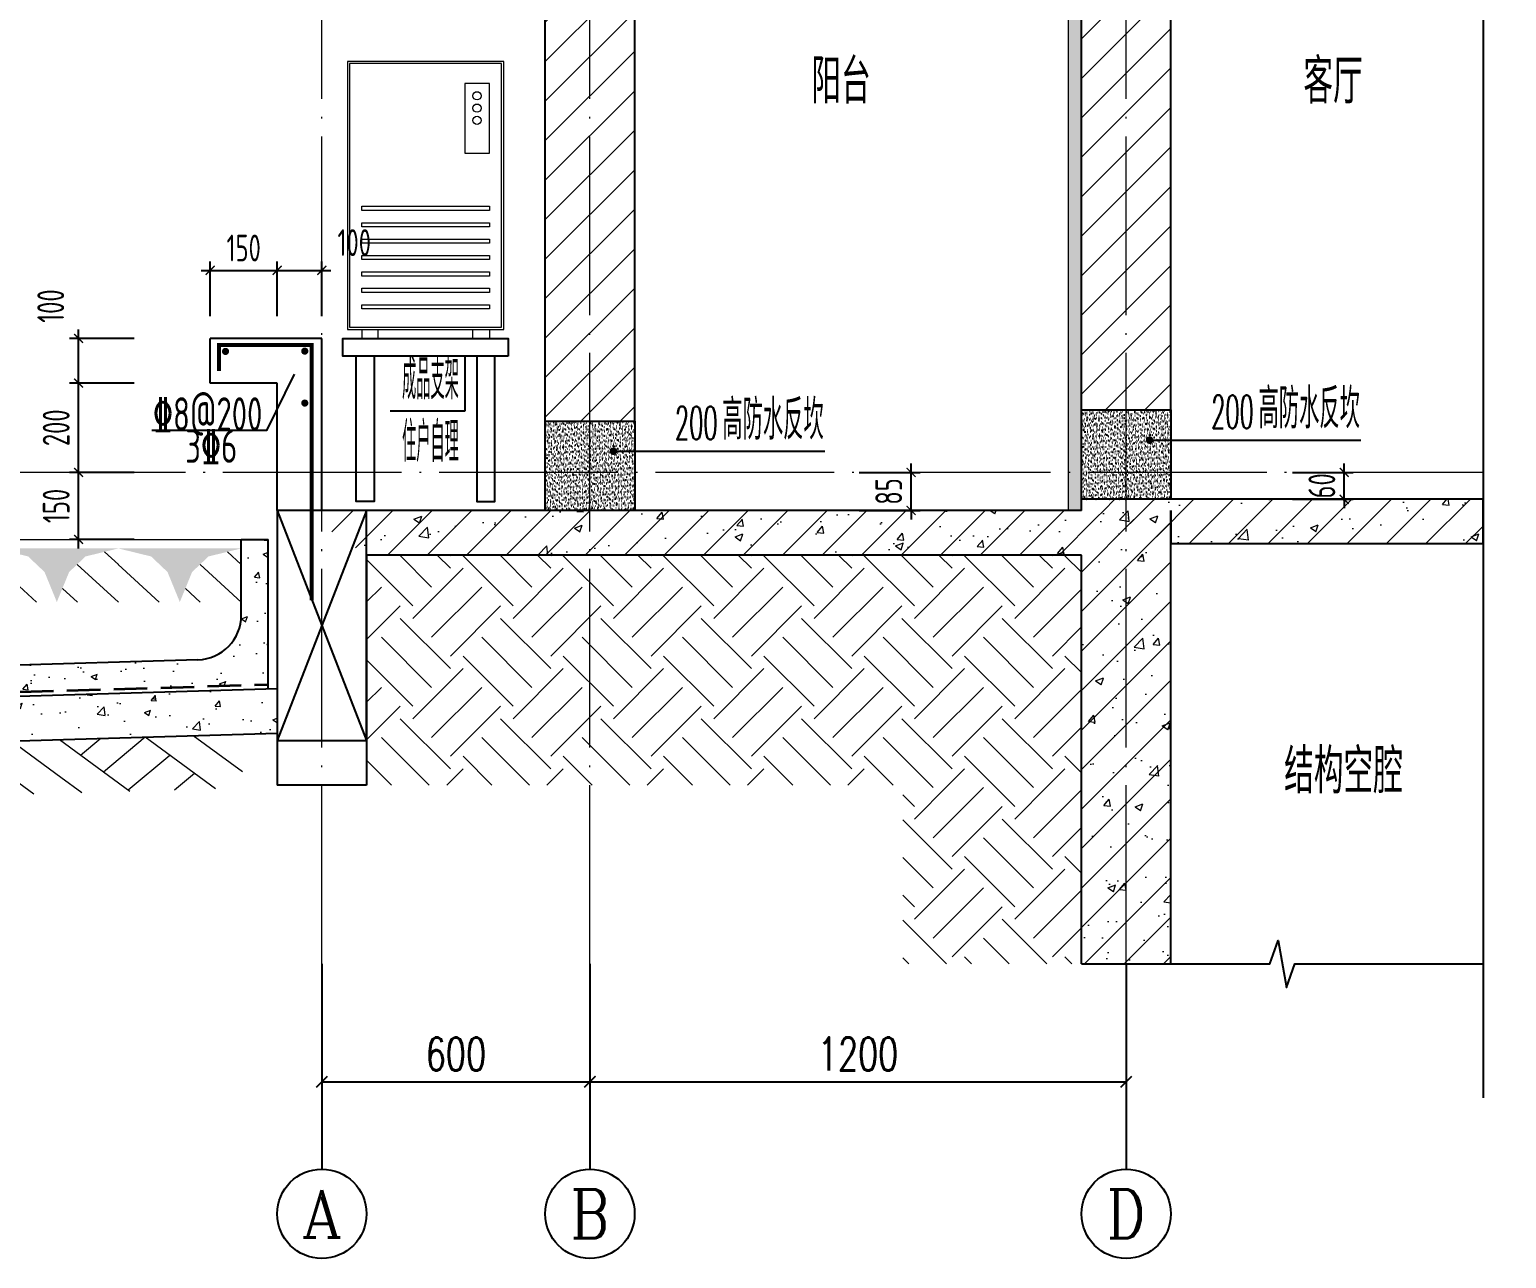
# Model space of a CAD drawing. Extents: x -812054 to 22247, y -644080 to 1003627.
# Drawn here: x -111456 to -108151, y -231427 to -228676 of the extents above; entities that cross this region are included whole.
import ezdxf
from ezdxf.enums import TextEntityAlignment as Align

# ---------------------------------------------------------------- set-up
doc = ezdxf.new("R2010")
doc.units = 0
doc.header["$LTSCALE"] = 1000
doc.linetypes.add('DASH', pattern=[0.35, 0.25, -0.1])
doc.linetypes.add('DOTE', pattern=[2.42, 2, -0.2, 0.02, -0.2])
doc.layers.get('0').update_dxf_attribs({"linetype": 'CONTINUOUS'})
doc.layers.get('DEFPOINTS').update_dxf_attribs({"linetype": 'CONTINUOUS'})
for name, color, linetype in [('A-AXIS_TEXT', 7, 'CONTINUOUS'), ('AXIS', 3, 'CONTINUOUS'), ('COLUMN', 4, 'CONTINUOUS'), ('DIM', 2, 'CONTINUOUS'), ('DIM_IDEN', 67, 'CONTINUOUS'), ('DIM_SYMB', 3, 'CONTINUOUS'), ('PUB_TEXT', 2, 'CONTINUOUS'), ('REIN', 6, 'CONTINUOUS'), ('S-大样-砼线', 7, 'CONTINUOUS'), ('S-引出线', 40, 'CONTINUOUS'), ('TEXT', 2, 'CONTINUOUS'), ('WALL', 5, 'CONTINUOUS'), ('空调外机', 8, 'CONTINUOUS'), ('立面-看线', 251, 'CONTINUOUS')]:
    doc.layers.add(name, color=color, linetype=linetype)
for name, color, linetype, lineweight in [('AXIS_TEXT', 7, 'CONTINUOUS', 20), ('DOTE', 19, 'DOTE', 9), ('PUB_HATCH', 8, 'CONTINUOUS', 9), ('填充', 251, 'CONTINUOUS', 5), ('平面-空调室外机', 143, 'CONTINUOUS', 9), ('立面-中轮廓线', 30, 'CONTINUOUS', 35), ('粉刷', 251, 'CONTINUOUS', 9)]:
    doc.layers.add(name, color=color, linetype=linetype, lineweight=lineweight)
doc.styles.add('_TCH_AXIS', font='COMPLEX', dxfattribs={"bigfont": 'GBCBIG'})
doc.styles.add('_TCH_DIM_T3', font='SIMPLEX', dxfattribs={"width": 0.705882, "bigfont": 'GBCBIG'})
doc.styles.add('COMPLEX', font='COMPLEX')
doc.styles.add('DIM_FONT_T3', font='SIMPLEX', dxfattribs={"width": 0.705882, "bigfont": 'GBCBIG'})
doc.styles.add('TSSD_DIMENSION', font='Tssdeng.shx', dxfattribs={"width": 0.7, "bigfont": 'tssdchn.shx'})
doc.styles.add('TSSD_REIN', font='tssdeng.shx', dxfattribs={"width": 0.7, "height": 300, "bigfont": 'tssdchn.shx'})
doc.dimstyles.new('_TCH_ARCH&&25', dxfattribs={"dimtxt": 74.375, "dimasz": 25, "dimexe": 62.5, "dimexo": 75, "dimgap": 25, "dimtad": 1, "dimdec": 0, "dimzin": 0, "dimdsep": 46, "dimtxsty": '_TCH_DIM_T3', "dimblk": 'ARCHTICK', "dimcen": 0.09, "dimclrt": 7, "dimazin": 0, "dimtfac": 1, "dimtdec": 0, "dimtix": 1, "dimtmove": 2, "dimatfit": 3, "dimldrblk": 'ARCHTICK', "dimfxl": 1, "dimtolj": 1, "dimtzin": 0, "dimarcsym": 0})
doc.dimstyles.new('TSSD_20_20', dxfattribs={"dimtxt": 60, "dimasz": 20, "dimexe": 20, "dimexo": 50, "dimgap": 20, "dimtad": 1, "dimdec": 0, "dimzin": 0, "dimdsep": 46, "dimtxsty": 'TSSD_DIMENSION', "dimblk": 'ARCHTICK', "dimblk1": 'ARCHTICK', "dimblk2": 'ARCHTICK', "dimcen": 0, "dimdle": 20, "dimclrt": 7, "dimadec": 0, "dimazin": 0, "dimtfac": 1, "dimtdec": 0, "dimtix": 1, "dimtmove": 2, "dimatfit": 3, "dimfxl": 1, "dimtolj": 1, "dimtzin": 0, "dimarcsym": 0})
pattern_1 = [(45, (-976211.08, -103681.82), (0, 224.506403), [158.75, -158.75]), (45, (-976253.17, -103639.72), (0, 224.506403), [158.75, -158.75]), (45, (-976295.27, -103597.63), (0, 224.506403), [158.75, -158.75]), (135, (-976295.27, -103569.57), (-224.506403, 0), [158.75, -158.75]), (135, (-976253.17, -103527.47), (-224.506403, 0), [158.75, -158.75]), (135, (-976211.08, -103485.38), (-224.506403, 0), [158.75, -158.75])]
pattern_2 = [(50, (28072.99, 249033.25), (143.452037, -12.550427), [15, -165]), (355, (28072.99, 249033.25), (-27.750267, 150.438427), [12, -132]), (100.4514, (28084.94, 249032.2), (115.701876, 137.88791), [12.74804, -140.22842]), (46.1842, (28072.99, 249073.25), (213.44821, -33.1038), [22.5, -247.5]), (96.6356, (28090.77, 249070.5), (186.93254, 194.82357), [19.12206, -210.3426]), (351.1842, (28072.99, 249073.25), (186.93239, 194.82372), [18, -198]), (21, (28092.99, 249063.25), (119.38141, -80.52378), [15, -165]), (326, (28092.99, 249063.25), (48.663066, 145.03001), [12, -132]), (71.4514, (28102.93, 249056.54), (168.044526, 64.5061), [12.74804, -140.22842]), (37.5, (28072.986, 249033.25), (2.431971, 66.578771), [0, -130.4, 0, -134, 0, -132.5]), (7.5, (28072.986, 249033.25), (52.613907, 78.882342), [0, -76.4, 0, -127.4, 0, -50.5]), (327.5, (28028.386, 249033.25), (106.764487, -4.510974), [0, -50, 0, -156, 0, -207]), (317.5, (28008.39, 249033.25), (116.637234, 20.020996), [0, -65, 0, -103.6, 0, -147])]
pattern_3 = [(45, (-700045.335, -61179.99), (-44.1941915, 44.1941915), [])]
pattern_4 = [(45, (-700045.335, -61224.87), (-44.194174, 44.194174), []), (50, (-700045.33, -61224.87), (179.315046, -15.688034), [18.75, -206.25]), (355, (-700045.33, -61224.87), (-34.687833, 188.048033), [15, -165]), (100.4514, (-700030.4, -61226.18), (144.627345, 172.359886), [15.93505, -175.28553]), (46.1842, (-700045.33, -61174.87), (266.81026, -41.37975), [28.125, -309.375]), (96.6356, (-700023.1, -61178.32), (233.66568, 243.52947), [23.90257, -262.92825]), (351.1842, (-700045.33, -61174.87), (233.66549, 243.52965), [22.5, -247.5]), (21, (-700020.33, -61187.37), (149.226763, -100.654723), [18.75, -206.25]), (326, (-700020.33, -61187.37), (60.828833, 181.28751), [15, -165]), (71.4514, (-700007.9, -61195.76), (210.055657, 80.632624), [15.93505, -175.28553]), (37.5, (-700045.335, -61224.87), (3.039964, 83.2234635), [0, -163, 0, -167.5, 0, -165.625]), (7.5, (-700045.335, -61224.87), (65.767384, 98.602928), [0, -95.5, 0, -159.25, 0, -63.125]), (327.5, (-700101.085, -61224.87), (133.455609, -5.638718), [0, -62.5, 0, -195, 0, -258.75]), (317.5, (-700126.08, -61224.87), (145.796542, 25.026246), [0, -81.25, 0, -129.5, 0, -183.75])]

# ---------------------------------------------------------------- blocks, each defined once
blk = doc.blocks.new('$LINEPAT$素土夯实')
at = {"color": 0}
for p, q in [((0, -210), (210, 0)), ((120, -300), (420, 0)), ((420, 0), (607.5, -187.5)), ((495, -300), (795, 0)), ((615, 0), (705, -90)), ((315, -105), (502.5, -292.5)), ((210, -210), (300, -300)), ((705, -300), (795, -210))]:
    blk.add_line(p, q, dxfattribs=at)
blk = doc.blocks.new('$LinePat$自然土壤')
at = {"color": 0}
for p, q in [((0, -90), (71, -19)), ((0, -300), (210.7, -89.3)), ((420, -300), (630, -90)), ((210, -300), (286.4, -223.6))]:
    blk.add_line(p, q, dxfattribs=at)
for points in [[(0, 0), (630, 0), (168, -45), (462, -45)], [(168, -45), (462, -45), (252, -132), (378, -132)], [(252, -132), (378, -132), (315, -300)]]:
    blk.add_solid(points, dxfattribs=at)
blk = doc.blocks.new('sanshui')
at = {"layer": '粉刷'}
h = blk.add_hatch(dxfattribs=at)
h.set_pattern_fill('混凝土', color=256, scale=20)
h.set_pattern_definition(pattern_2)
edge = h.paths.add_edge_path()
edge.add_line((346317.8, 427329.6), (346257.8, 427329.6))
edge.add_line((346257.8, 427329.6), (346257.8, 427160.3))
edge.add_arc((346157.8, 427160.3), 100, 271.7184, 360, ccw=False)
edge.add_line((346160.8, 427060.3), (345137.8, 427029.6))
edge.add_line((345137.8, 427029.6), (345137.8, 426969.6))
edge.add_line((345137.8, 426969.6), (346317.8, 427005))
edge.add_line((346317.8, 427005), (346317.8, 427329.6))
h = blk.add_hatch(dxfattribs=at)
h.set_pattern_fill('混凝土', color=256, scale=20)
h.set_pattern_definition(pattern_2)
h.paths.add_polyline_path([(346337.8, 426895.6), (346337.8, 426995.6), (345037.8, 426956.6), (345037.8, 426856.6)])
at = {"layer": 'COLUMN'}
for p, q in [((346257.8, 427329.6), (346317.8, 427329.6)), ((346257.8, 427160.3), (346257.8, 427329.6)), ((346317.8, 426995), (346317.8, 427329.6)), ((346160.8, 427060.3), (345137.8, 427029.6)), ((345137.8, 426959.6), (345137.8, 427029.6)), ((346338.1, 426995.6), (345037.8, 426956.6)), ((345037.8, 426856.6), (345037.8, 426956.6)), ((346338.1, 426895.6), (345037.8, 426856.6))]:
    blk.add_line(p, q, dxfattribs=at)
blk.add_arc((346157.8, 427160.3), 100, 271.7184, 0, dxfattribs=at)
at = {"layer": '立面-中轮廓线', "linetype": 'DASH', "ltscale": 0.3}
blk.add_lwpolyline([(345027.8, 426856.6), (345027.8, 426966.3), (346317.8, 427005)], dxfattribs=at)
at = {"layer": '粉刷'}
blk.add_line((344881.5, 427329.6), (346257.8, 427329.6), dxfattribs=at)
at = {"layer": '粉刷', "yscale": 0.4, "zscale": 0.4}
for name, p, xscale, rotation in [('$LinePat$自然土壤', (345156.8, 427309.6), -0.4369306507241237, 359.9999999999903), ('$LinePat$自然土壤', (345432, 427309.6), -0.4369306507241237, 359.9999999999903), ('$LinePat$自然土壤', (345707.3, 427309.6), -0.4369306507241237, 359.9999999999903), ('$LinePat$自然土壤', (345982.6, 427309.6), -0.4369306507241237, 359.9999999999903), ('$LinePat$自然土壤', (346257.8, 427309.6), -0.4369306507241237, 359.9999999999903), ('$LINEPAT$素土夯实', (345851.2, 426881), -0.5117605352322558, 1.718358001643932), ('$LINEPAT$素土夯实', (346257.8, 426893.2), -0.5117605352322558, 1.718358001643932), ('$LINEPAT$素土夯实', (345444.5, 426868.8), -0.5117605352322558, 1.718358001643932)]:
    blk.add_blockref(name, p, dxfattribs=dict(at, xscale=xscale, rotation=rotation))
blk = doc.blocks.new('kongtiao')
for p, q in [((-338.7, 49), (-338.7, -550.8)), ((11, 49), (-338.7, 49)), ((-334.1, 44.4), (-334.1, -546.2)), ((6.4, 44.4), (-334.1, 44.4)), ((6.4, -546.2), (6.4, 44.4)), ((11, -550.8), (11, 49)), ((-76.2, -0.5), (-76.2, -156.5)), ((-21.1, -0.5), (-76.2, -0.5)), ((-21.1, -156.5), (-21.1, -0.5)), ((-76.2, -156.5), (-21.1, -156.5)), ((-338.7, -550.8), (11, -550.8)), ((-334.1, -546.2), (6.4, -546.2)), ((-306.6, -550.8), (-306.6, -571.2)), ((-269.8, -571.2), (-269.8, -550.8)), ((-57.9, -571.2), (-57.9, -550.8)), ((-21.1, -550.8), (-21.1, -571.2)), ((-306.6, -571.2), (-269.8, -571.2)), ((-21.1, -571.2), (-57.9, -571.2))]:
    blk.add_line(p, q)
for points in [[(-306.6, -275.4), (-21.1, -275.4), (-21.1, -284.6), (-306.6, -284.6)], [(-306.6, -312.1), (-21.1, -312.1), (-21.1, -321.3), (-306.6, -321.3)], [(-306.6, -348.8), (-21.1, -348.8), (-21.1, -358), (-306.6, -358)], [(-306.6, -385.6), (-21.1, -385.6), (-21.1, -394.7), (-306.6, -394.7)], [(-306.6, -422.3), (-21.1, -422.3), (-21.1, -431.5), (-306.6, -431.5)], [(-306.6, -459), (-21.1, -459), (-21.1, -468.2), (-306.6, -468.2)], [(-306.6, -495.7), (-21.1, -495.7), (-21.1, -504.9), (-306.6, -504.9)]]:
    blk.add_lwpolyline(points, close=True)
for centre in [(-48.7, -28), (-48.7, -55.6), (-48.7, -83.1)]:
    blk.add_circle(centre, 9.18)
blk = doc.blocks.new('_ArchTick')
at = {"color": 0, "linetype": 'ByBlock', "const_width": 0.15}
blk.add_lwpolyline([(-0.5, -0.5), (0.5, 0.5)], dxfattribs=at)
blk = doc.blocks.new('*D2750')
at = {"layer": 'AXIS', "color": 0, "lineweight": -2, "transparency": 16777216}
for p, q in [((-110802, -230842.9), (-110802, -231094.4)), ((-110202, -230842.9), (-110202, -231094.4)), ((-110802, -231031.9), (-110202, -231031.9))]:
    blk.add_line(p, q, dxfattribs=at)
at = {"layer": 'DEFPOINTS', "color": 0, "transparency": 16777216}
for p in [(-110802, -230767.9), (-110202, -230767.9), (-110202, -231031.9)]:
    blk.add_point(p, dxfattribs=at)
at = {"layer": 'AXIS', "color": 0, "lineweight": -2, "transparency": 16777216, "xscale": 25, "yscale": 25, "zscale": 25, "rotation": 180}
blk.add_blockref('_ArchTick', (-110802, -231031.9), dxfattribs=at)
at = {"layer": 'AXIS', "color": 0, "lineweight": -2, "transparency": 16777216, "xscale": 25, "yscale": 25, "zscale": 25}
blk.add_blockref('_ArchTick', (-110202, -231031.9), dxfattribs=at)
at = {"layer": 'AXIS', "color": 7, "transparency": 16777216, "insert": (-110502, -230969.7), "char_height": 74.38, "attachment_point": 5, "style": '_TCH_DIM_T3'}
blk.add_mtext('\\A1;600', dxfattribs=at)
blk = doc.blocks.new('*D2751')
at = {"layer": 'AXIS', "color": 0, "lineweight": -2, "transparency": 16777216}
for p, q in [((-110202, -230842.9), (-110202, -231094.4)), ((-109002, -230842.9), (-109002, -231094.4)), ((-110202, -231031.9), (-109002, -231031.9))]:
    blk.add_line(p, q, dxfattribs=at)
at = {"layer": 'DEFPOINTS', "color": 0, "transparency": 16777216}
for p in [(-110202, -230767.9), (-109002, -230767.9), (-109002, -231031.9)]:
    blk.add_point(p, dxfattribs=at)
at = {"layer": 'AXIS', "color": 0, "lineweight": -2, "transparency": 16777216, "xscale": 25, "yscale": 25, "zscale": 25, "rotation": 180}
blk.add_blockref('_ArchTick', (-110202, -231031.9), dxfattribs=at)
at = {"layer": 'AXIS', "color": 0, "lineweight": -2, "transparency": 16777216, "xscale": 25, "yscale": 25, "zscale": 25}
blk.add_blockref('_ArchTick', (-109002, -231031.9), dxfattribs=at)
at = {"layer": 'AXIS', "color": 7, "transparency": 16777216, "insert": (-109602, -230969.7), "char_height": 74.38, "attachment_point": 5, "style": '_TCH_DIM_T3'}
blk.add_mtext('\\A1;1200', dxfattribs=at)
blk = doc.blocks.new('_AXISO')
blk.add_circle((0, 0), 0.5)
at = {"layer": 'A-AXIS_TEXT', "style": 'COMPLEX', "width": 1.041667}
blk.add_attdef('A', text='', height=0.56, dxfattribs=at).set_placement((-0.25, -0.28), (0.25, -0.28), align=Align.FIT)
blk = doc.blocks.new('A$C5D8418BC')
at = {"layer": 'REIN'}
blk.add_lwpolyline([(150.9, 827.1, 9, 9, 0), (150.9, 885.3, 9, 9, 0), (357.8, 885.3, 9, 9, 0), (357.8, 313.8, 9, 9, 0)], format="xyseb", dxfattribs=at)
at = {"layer": 'REIN', "const_width": 8}
for points in [[(161.2, 870.9, 1), (169.2, 870.9, 1)], [(338.6, 871.5, 1), (346.6, 871.5, 1)], [(338.6, 755.3, 1), (346.6, 755.3, 1)]]:
    blk.add_lwpolyline(points, format="xyb", close=True, dxfattribs=at)
at = {"layer": 'S-大样-砼线'}
for p, q in [((280.8, 515), (480.8, 0)), ((480.9, 515), (280.9, 0))]:
    blk.add_line(p, q, dxfattribs=at)
blk.add_lwpolyline([(480.8, 515), (280.8, 515), (280.8, 0), (480.8, 0)], close=True, dxfattribs=at)
at = {"layer": 'S-引出线'}
blk.add_lwpolyline([(318.6, 820.3), (257, 693.9), (0, 693.9)], dxfattribs=at)
at = {"layer": 'TEXT', "style": 'TSSD_REIN', "width": 0.7}
for s, p in [('%%1328@200', (2.7, 693.2)), ('3%%1326', (75, 621.6))]:
    blk.add_text(s, height=75, rotation=0, dxfattribs=at).set_placement(p)
blk = doc.blocks.new('20210902.15310781')
at = {"layer": 'DOTE', "color": 1, "linetype": 'DOTE', "ltscale": 0.2}
for p, q in [((79213.2, -133245.9), (79213.2, -113645.9)), ((79813.2, -133245.9), (79813.2, -113645.9)), ((81013.2, -133245.9), (81013.2, -113645.9)), ((81811.7, -132145.9), (78043, -132145.9))]:
    blk.add_line(p, q, dxfattribs=at)
blk = doc.blocks.new('*D3769')
at = {"layer": 'DEFPOINTS', "color": 0, "transparency": 16777216}
for p in [(-108680, -229667.9), (-108514.1, -229667.9), (-108680, -229727.9)]:
    blk.add_point(p, dxfattribs=at)
at = {"layer": 'DIM', "color": 0, "lineweight": -2, "transparency": 16777216}
for p, q in [((-108514.1, -229667.9), (-108514.1, -229647.9)), ((-108630, -229667.9), (-108494.1, -229667.9)), ((-108514.1, -229727.9), (-108514.1, -229667.9)), ((-108630, -229727.9), (-108494.1, -229727.9)), ((-108514.1, -229727.9), (-108514.1, -229747.9))]:
    blk.add_line(p, q, dxfattribs=at)
at = {"layer": 'DIM', "color": 0, "lineweight": -2, "transparency": 16777216, "xscale": 20, "yscale": 20, "zscale": 20}
for p, rotation in [((-108514.1, -229667.9), 270), ((-108514.1, -229727.9), 90)]:
    blk.add_blockref('_ArchTick', p, dxfattribs=dict(at, rotation=rotation))
at = {"layer": 'DIM', "color": 7, "transparency": 16777216, "insert": (-108564.1, -229697.9), "char_height": 60, "attachment_point": 5, "rotation": 90, "style": 'TSSD_DIMENSION'}
blk.add_mtext('\\A1;60', dxfattribs=at)
blk = doc.blocks.new('*D3770')
at = {"layer": 'DEFPOINTS', "color": 0, "transparency": 16777216}
for p in [(-109649.3, -229667.9), (-109483.4, -229667.9), (-109649.3, -229752.9)]:
    blk.add_point(p, dxfattribs=at)
at = {"layer": 'DIM', "color": 0, "lineweight": -2, "transparency": 16777216}
for p, q in [((-109483.4, -229667.9), (-109483.4, -229647.9)), ((-109599.3, -229667.9), (-109463.4, -229667.9)), ((-109483.4, -229752.9), (-109483.4, -229667.9)), ((-109599.3, -229752.9), (-109463.4, -229752.9)), ((-109483.4, -229752.9), (-109483.4, -229772.9))]:
    blk.add_line(p, q, dxfattribs=at)
at = {"layer": 'DIM', "color": 0, "lineweight": -2, "transparency": 16777216, "xscale": 20, "yscale": 20, "zscale": 20}
for p, rotation in [((-109483.4, -229667.9), 270), ((-109483.4, -229752.9), 90)]:
    blk.add_blockref('_ArchTick', p, dxfattribs=dict(at, rotation=rotation))
at = {"layer": 'DIM', "color": 7, "transparency": 16777216, "insert": (-109533.4, -229710.4), "char_height": 60, "attachment_point": 5, "rotation": 90, "style": 'TSSD_DIMENSION'}
blk.add_mtext('\\A1;85', dxfattribs=at)
blk = doc.blocks.new('*D3784')
at = {"layer": 'DEFPOINTS', "color": 0, "transparency": 16777216}
for p in [(-110902, -229215.6), (-111052, -229367.9), (-110902, -229367.9)]:
    blk.add_point(p, dxfattribs=at)
at = {"layer": 'DIM', "color": 0, "lineweight": -2, "transparency": 16777216}
for p, q in [((-111072, -229215.6), (-110882, -229215.6)), ((-111052, -229317.9), (-111052, -229195.6)), ((-110902, -229317.9), (-110902, -229195.6))]:
    blk.add_line(p, q, dxfattribs=at)
at = {"layer": 'DIM', "color": 0, "lineweight": -2, "transparency": 16777216, "xscale": 20, "yscale": 20, "zscale": 20, "rotation": 180}
blk.add_blockref('_ArchTick', (-111052, -229215.6), dxfattribs=at)
at = {"layer": 'DIM', "color": 0, "lineweight": -2, "transparency": 16777216, "xscale": 20, "yscale": 20, "zscale": 20}
blk.add_blockref('_ArchTick', (-110902, -229215.6), dxfattribs=at)
at = {"layer": 'DIM', "color": 7, "transparency": 16777216, "insert": (-110977, -229165.6), "char_height": 60, "attachment_point": 5, "style": 'TSSD_DIMENSION'}
blk.add_mtext('\\A1;150', dxfattribs=at)
blk = doc.blocks.new('*D3785')
at = {"layer": 'DEFPOINTS', "color": 0, "transparency": 16777216}
for p in [(-110802, -229215.6), (-110902, -229367.9), (-110802, -229367.9)]:
    blk.add_point(p, dxfattribs=at)
at = {"layer": 'DIM', "color": 0, "lineweight": -2, "transparency": 16777216}
for p, q in [((-110922, -229215.6), (-110782, -229215.6)), ((-110902, -229317.9), (-110902, -229195.6)), ((-110802, -229317.9), (-110802, -229195.6))]:
    blk.add_line(p, q, dxfattribs=at)
at = {"layer": 'DIM', "color": 0, "lineweight": -2, "transparency": 16777216, "xscale": 20, "yscale": 20, "zscale": 20, "rotation": 180}
blk.add_blockref('_ArchTick', (-110902, -229215.6), dxfattribs=at)
at = {"layer": 'DIM', "color": 0, "lineweight": -2, "transparency": 16777216, "xscale": 20, "yscale": 20, "zscale": 20}
blk.add_blockref('_ArchTick', (-110802, -229215.6), dxfattribs=at)
at = {"layer": 'DIM', "color": 7, "transparency": 16777216, "insert": (-110729.6, -229153.4), "char_height": 60, "attachment_point": 5, "style": 'TSSD_DIMENSION'}
blk.add_mtext('\\A1;100', dxfattribs=at)
blk = doc.blocks.new('*D3786')
at = {"layer": 'DEFPOINTS', "color": 0, "transparency": 16777216}
for p in [(-111346.6, -229367.9), (-111172, -229367.9), (-111172, -229467.9)]:
    blk.add_point(p, dxfattribs=at)
at = {"layer": 'DIM', "color": 0, "lineweight": -2, "transparency": 16777216}
for p, q in [((-111346.6, -229487.9), (-111346.6, -229347.9)), ((-111222, -229367.9), (-111366.6, -229367.9)), ((-111222, -229467.9), (-111366.6, -229467.9))]:
    blk.add_line(p, q, dxfattribs=at)
at = {"layer": 'DIM', "color": 0, "lineweight": -2, "transparency": 16777216, "xscale": 20, "yscale": 20, "zscale": 20}
for p, rotation in [((-111346.6, -229367.9), 90), ((-111346.6, -229467.9), 270)]:
    blk.add_blockref('_ArchTick', p, dxfattribs=dict(at, rotation=rotation))
at = {"layer": 'DIM', "color": 7, "transparency": 16777216, "insert": (-111408.8, -229295.5), "char_height": 60, "attachment_point": 5, "rotation": 90, "style": 'TSSD_DIMENSION'}
blk.add_mtext('\\A1;100', dxfattribs=at)
blk = doc.blocks.new('*D3787')
at = {"layer": 'DEFPOINTS', "color": 0, "transparency": 16777216}
for p in [(-111346.6, -229467.9), (-111172, -229467.9), (-111172, -229667.9)]:
    blk.add_point(p, dxfattribs=at)
at = {"layer": 'DIM', "color": 0, "lineweight": -2, "transparency": 16777216}
for p, q in [((-111346.6, -229687.9), (-111346.6, -229447.9)), ((-111222, -229467.9), (-111366.6, -229467.9)), ((-111222, -229667.9), (-111366.6, -229667.9))]:
    blk.add_line(p, q, dxfattribs=at)
at = {"layer": 'DIM', "color": 0, "lineweight": -2, "transparency": 16777216, "xscale": 20, "yscale": 20, "zscale": 20}
for p, rotation in [((-111346.6, -229467.9), 90), ((-111346.6, -229667.9), 270)]:
    blk.add_blockref('_ArchTick', p, dxfattribs=dict(at, rotation=rotation))
at = {"layer": 'DIM', "color": 7, "transparency": 16777216, "insert": (-111396.6, -229567.9), "char_height": 60, "attachment_point": 5, "rotation": 90, "style": 'TSSD_DIMENSION'}
blk.add_mtext('\\A1;200', dxfattribs=at)
blk = doc.blocks.new('*D3788')
at = {"layer": 'DEFPOINTS', "color": 0, "transparency": 16777216}
for p in [(-111346.6, -229667.9), (-111172, -229667.9), (-111172, -229817.9)]:
    blk.add_point(p, dxfattribs=at)
at = {"layer": 'DIM', "color": 0, "lineweight": -2, "transparency": 16777216}
for p, q in [((-111346.6, -229837.9), (-111346.6, -229647.9)), ((-111222, -229667.9), (-111366.6, -229667.9)), ((-111222, -229817.9), (-111366.6, -229817.9))]:
    blk.add_line(p, q, dxfattribs=at)
at = {"layer": 'DIM', "color": 0, "lineweight": -2, "transparency": 16777216, "xscale": 20, "yscale": 20, "zscale": 20}
for p, rotation in [((-111346.6, -229667.9), 90), ((-111346.6, -229817.9), 270)]:
    blk.add_blockref('_ArchTick', p, dxfattribs=dict(at, rotation=rotation))
at = {"layer": 'DIM', "color": 7, "transparency": 16777216, "insert": (-111396.6, -229742.9), "char_height": 60, "attachment_point": 5, "rotation": 90, "style": 'TSSD_DIMENSION'}
blk.add_mtext('\\A1;150', dxfattribs=at)

msp = doc.modelspace()

# ---------------------------------------------------------------- hatches: boundary and pattern name
at = {"layer": 'PUB_HATCH'}
h = msp.add_hatch(dxfattribs=at)
h.set_pattern_fill('普通砖', color=256, scale=25, style=0)
h.set_pattern_definition(pattern_3)
h.paths.add_polyline_path([(-110102, -229552.9), (-110102, -226952.9), (-110302, -226952.9), (-110302, -229552.9)])
h = msp.add_hatch(dxfattribs=at)
h.set_pattern_fill('普通砖', color=256, scale=25, style=0)
h.set_pattern_definition(pattern_3)
h.paths.add_polyline_path([(-108902, -229527.9), (-108902, -226952.9), (-109102, -226952.9), (-109102, -229527.9)])
h = msp.add_hatch(dxfattribs=at)
h.set_pattern_fill('钢筋混凝土', color=256, scale=25, style=0)
h.set_pattern_definition(pattern_4)
h.paths.add_polyline_path([(-108203.48, -229727.9), (-109102, -229727.9), (-108902.01, -229827.9), (-108203.48, -229827.9)])
h = msp.add_hatch(dxfattribs=at)
h.set_pattern_fill('钢筋混凝土', color=256, scale=25, style=0)
h.set_pattern_definition(pattern_4)
h.paths.add_polyline_path([(-109035.34, -229786.24), (-108902, -229752.9), (-108902.01, -229827.9), (-109102, -229727.9), (-109102, -229752.9)])
h = msp.add_hatch(dxfattribs=at)
h.set_pattern_fill('钢筋混凝土', color=256, scale=25, style=0)
h.set_pattern_definition(pattern_4)
h.paths.add_polyline_path([(-109035.34, -229786.24), (-109102, -229752.9), (-110802, -229752.9), (-110802, -229786.23), (-110702, -229852.9), (-109102.01, -229852.9)])
h = msp.add_hatch(dxfattribs=at)
h.set_pattern_fill('钢筋混凝土', color=256, scale=25, style=0)
h.set_pattern_definition(pattern_4)
h.paths.add_polyline_path([(-108902.03, -230767.91), (-108902, -229752.9), (-109035.34, -229786.24), (-109102.01, -229852.9), (-109102.03, -230767.9)])
at = {"layer": '填充'}
h = msp.add_hatch(dxfattribs=at)
h.set_pattern_fill('EARTH', color=250, scale=50, angle=45, style=0)
h.set_pattern_definition(pattern_1)
h.paths.add_polyline_path([(-110702, -230367.89), (-109102.01, -230367.92), (-109102.01, -229852.91), (-110702, -229852.89)])
h = msp.add_hatch(dxfattribs=at)
h.set_pattern_fill('EARTH', color=250, scale=50, angle=45, style=0)
h.set_pattern_definition(pattern_1)
h.paths.add_polyline_path([(-109102.01, -230367.9), (-109502.01, -230367.9), (-109502.01, -230768.1), (-109102.01, -230768.1)])
at = {"layer": '立面-看线'}
h = msp.add_hatch(dxfattribs=at)
h.set_pattern_fill('HONEY', color=256, scale=7, angle=90)
h.set_pattern_definition([(90, (276259.949, -1030921.141), (-9.623705, 16.66875), [11.1125, -22.225]), (210, (276259.949, -1030921.141), (-9.62370845, -16.66874801), [11.1125, -22.225]), (150, (276259.949, -1030921.141), (-19.24741345, 1.99e-06), [-22.225, 11.1125])])
edge = h.paths.add_edge_path()
edge.add_line((-109129.32, -229752.9), (-109102, -229752.9))
edge.add_line((-109102, -229752.9), (-109102, -226952.9))
edge.add_line((-109102, -226952.9), (-109132, -226952.9))
edge.add_line((-109132, -226952.9), (-109132, -229752.9))
h = msp.add_hatch(dxfattribs=at)
h.set_pattern_fill('碎沙', color=256, scale=4)
h.set_pattern_definition([(37.5, (-910155.243, -615089.854), (-0.32000626, 9.78826475), [0, -7.7216, 0, -8.636, 0, -8.255]), (7.5, (-910155.243, -615089.854), (8.99046566, 14.33650201), [0, -4.1656, 0, -6.9596, 0, -2.667]), (327.5, (-910161.491, -615089.854), (15.819847405, 0.02874369), [0, -2.54, 0, -9.144, 0, -11.938]), (317.5, (-910161.491, -615089.854), (15.27112905, 4.45858647), [0, -1.27, 0, -5.9944, 0, -6.858])])
h.paths.add_polyline_path([(-109102, -229727.9), (-108902, -229727.9), (-108902, -229527.9), (-109102, -229527.9)])
h = msp.add_hatch(dxfattribs=at)
h.set_pattern_fill('碎沙', color=256, scale=4)
h.set_pattern_definition([(37.5, (-911355.243, -615114.854), (-0.32000626, 9.78826475), [0, -7.7216, 0, -8.636, 0, -8.255]), (7.5, (-911355.243, -615114.854), (8.99046566, 14.33650201), [0, -4.1656, 0, -6.9596, 0, -2.667]), (327.5, (-911361.491, -615114.854), (15.819847405, 0.02874369), [0, -2.54, 0, -9.144, 0, -11.938]), (317.5, (-911361.491, -615114.854), (15.27112905, 4.45858647), [0, -1.27, 0, -5.9944, 0, -6.858])])
h.paths.add_polyline_path([(-110302, -229752.9), (-110102, -229752.9), (-110102, -229552.9), (-110302, -229552.9)])

# ---------------------------------------------------------------- linework, layer by layer
at = {"layer": 'AXIS'}
for p, q in [((-110802.03, -230767.9), (-110802.03, -231227.3)), ((-110202.03, -230767.9), (-110202.03, -231227.3)), ((-109002.03, -230767.9), (-109002.03, -231227.3))]:
    msp.add_line(p, q, dxfattribs=at)
at = {"layer": 'DIM'}
for p, q in [((-110482.34, -229407.91), (-110482.34, -229530.36)), ((-110482.34, -229530.36), (-110648.87, -229530.36))]:
    msp.add_line(p, q, dxfattribs=at)
at = {"layer": 'DIM_IDEN'}
for p, q in [((-108949.56, -229595.61), (-108835.19, -229595.61)), ((-108835.19, -229595.61), (-108476.64, -229595.61)), ((-110149.56, -229620.61), (-110035.19, -229620.61)), ((-110035.19, -229620.61), (-109676.64, -229620.61))]:
    msp.add_line(p, q, dxfattribs=at)
at = {"layer": 'DIM_IDEN', "const_width": 8.33}
for points in [[(-110153.73, -229620.61, 1), (-110145.39, -229620.61, 1)], [(-108953.73, -229595.61, 1), (-108945.39, -229595.61, 1)]]:
    msp.add_lwpolyline(points, format="xyb", close=True, dxfattribs=at)
at = {"layer": 'DIM_SYMB'}
for points in [[(-108203.48, -211747.9), (-108203.48, -221379.78), (-108150.98, -221398.89), (-108255.98, -221417.4), (-108203.48, -221436.03), (-108203.48, -231067.9)], [(-109102.03, -230767.9), (-108680.88, -230767.9), (-108661.77, -230715.4), (-108643.26, -230820.4), (-108624.63, -230767.9), (-108203.48, -230767.9)]]:
    msp.add_lwpolyline(points, dxfattribs=at)
at = {"layer": 'PUB_HATCH', "color": 215, "true_color": 0xa953a0}
msp.add_line((-109132, -226952.9), (-109132, -229752.9), dxfattribs=at)
at = {"layer": 'WALL'}
for p, q in [((-110302, -229552.9), (-110302, -226952.9)), ((-110102, -229552.9), (-110102, -226952.9)), ((-109102, -229527.9), (-109102, -226952.9)), ((-108902, -229527.9), (-108902, -226952.9)), ((-110802, -229367.89), (-111052, -229367.89)), ((-111052, -229467.89), (-111052, -229367.89)), ((-110802, -229752.9), (-110802, -229367.89)), ((-110902, -229467.89), (-111052, -229467.89)), ((-110902, -229752.9), (-110902, -229467.89)), ((-109102, -229527.9), (-108902, -229527.9)), ((-110302, -229552.9), (-110102, -229552.9)), ((-108203.48, -229727.9), (-109102, -229727.9)), ((-109102, -229752.9), (-109102, -229727.9)), ((-108203.48, -229827.9), (-108203.48, -229727.9)), ((-110902, -229752.9), (-110902, -230367.9)), ((-109102, -229752.9), (-110802, -229752.9)), ((-108902.03, -230767.91), (-108902, -229752.9)), ((-108902, -229752.9), (-108902.01, -229827.9)), ((-108203.48, -229827.9), (-108902.01, -229827.9)), ((-110702, -229852.9), (-110702, -230367.9)), ((-109102.01, -229852.9), (-110702, -229852.9)), ((-109102.03, -230767.9), (-109102.01, -229852.9)), ((-110702, -230367.9), (-110902, -230367.9)), ((-109102.03, -230767.9), (-108902.03, -230767.91))]:
    msp.add_line(p, q, dxfattribs=at)
for points in [[(-109102, -229527.9), (-108902, -229527.9), (-108902, -229727.9), (-109102, -229727.9)], [(-110302, -229552.9), (-110102, -229552.9), (-110102, -229752.9), (-110302, -229752.9)]]:
    msp.add_lwpolyline(points, close=True, dxfattribs=at)
at = {"layer": '空调外机', "linetype": 'Continuous'}
msp.add_lwpolyline([(-110384.99, -229407.91), (-110754.99, -229407.91), (-110754.99, -229367.91), (-110384.99, -229367.91)], close=True, dxfattribs=at)
for points in [[(-110684.99, -229407.91), (-110684.99, -229732.9), (-110724.99, -229732.9), (-110724.99, -229407.91)], [(-110454.99, -229407.91), (-110454.99, -229732.9), (-110414.99, -229732.9), (-110414.99, -229407.91)]]:
    msp.add_lwpolyline(points, dxfattribs=at)

# ---------------------------------------------------------------- block references
msp.add_blockref('sanshui', (-457240.13, -657147.53))
at = {"layer": 'AXIS'}
ref = msp.add_blockref('_AXISO', (-110802.03, -231327.3), dxfattribs=dict(at, xscale=200, yscale=200, zscale=200))
ref.add_attrib('A', 'A', dxfattribs={"layer": 'AXIS_TEXT', "height": 106.3, "style": '_TCH_AXIS'}).set_placement((-110847.59, -231380.44), (-110756.48, -231380.44), align=Align.FIT)
ref = msp.add_blockref('_AXISO', (-110202.03, -231327.3), dxfattribs=dict(at, xscale=200, yscale=200, zscale=200))
ref.add_attrib('A', 'B', dxfattribs={"layer": 'AXIS_TEXT', "height": 108.81, "style": '_TCH_AXIS'}).set_placement((-110246.08, -231381.7), (-110157.99, -231381.7), align=Align.FIT)
ref = msp.add_blockref('_AXISO', (-109002.03, -231327.3), dxfattribs=dict(at, xscale=200, yscale=200, zscale=200))
ref.add_attrib('A', 'D', dxfattribs={"layer": 'AXIS_TEXT', "height": 108.81, "style": '_TCH_AXIS'}).set_placement((-109046.08, -231381.7), (-108957.99, -231381.7), align=Align.FIT)
at = {"layer": 'DOTE'}
msp.add_blockref('20210902.15310781', (-190015.18, -97522.01), dxfattribs=at)
at = {"layer": 'TEXT'}
msp.add_blockref('A$C5D8418BC', (-111182.85, -230267.89), dxfattribs=at)
at = {"layer": '平面-空调室外机'}
msp.add_blockref('kongtiao', (-110406.15, -228796.75), dxfattribs=at)

# ---------------------------------------------------------------- texts
at = {"layer": 'PUB_TEXT'}
for s, height, style, width, p in [('阳台', 100, 'TSSD_REIN', 0.7, (-109706.67, -228842.28)), ('客厅', 100, 'TSSD_REIN', 0.7, (-108605.48, -228842.28)), ('成品支架', 89.362, '_TCH_DIM_T3', 0.494118, (-110622.62, -229504.11)), ('高防水反坎', 89.362, 'DIM_FONT_T3', 0.705882, (-108705.92, -229569.36)), ('高防水反坎', 89.362, 'DIM_FONT_T3', 0.705882, (-109905.92, -229594.36)), ('200', 74.375, 'DIM_FONT_T3', 0.49827, (-108811.81, -229569.36)), ('住户自理', 89.362, '_TCH_DIM_T3', 0.494118, (-110622.62, -229644.11)), ('200', 74.375, 'DIM_FONT_T3', 0.49827, (-110011.81, -229594.36)), ('结构空腔', 100, 'TSSD_REIN', 0.7, (-108648.6, -230386.49))]:
    msp.add_text(s, height=height, dxfattribs=dict(at, style=style, width=width)).set_placement(p)

# ---------------------------------------------------------------- dimensions: what is measured, and where the dimension line sits
at = {"layer": 'AXIS'}
for p1, p2, picture, middle in [((-110802, -230767.9), (-110202.03, -230767.9), '*D2750', (-110502.02, -230969.75)), ((-110202.03, -230767.9), (-109002, -230767.9), '*D2751', (-109602.02, -230969.75))]:
    dim = msp.add_aligned_dim(p1=p1, p2=p2, distance=-264.03, dimstyle='_TCH_ARCH&&25', dxfattribs=at)
    dim.commit()
    dim.dimension.update_dxf_attribs({"geometry": picture, "text_midpoint": middle})
at = {"layer": 'DIM'}
for base, p1, p2, angle, picture, middle in [((-110802, -229215.57), (-110902, -229367.89), (-110802, -229367.89), 360, '*D3785', (-110729.59, -229153.38)), ((-111346.61, -229367.91), (-111172, -229467.91), (-111172, -229367.91), 90, '*D3786', (-111408.8, -229295.5))]:
    dim = msp.add_linear_dim(base=base, p1=p1, p2=p2, angle=angle, dimstyle='TSSD_20_20', dxfattribs=at)
    dim.commit()
    dim.dimension.update_dxf_attribs({"geometry": picture, "text_midpoint": middle, "dimtype": 161})
for p1, p2, distance, picture, middle in [((-111052, -229367.89), (-110902, -229367.89), 152.32, '*D3784', (-110977, -229165.57)), ((-111172, -229667.9), (-111172, -229467.91), 174.61, '*D3787', (-111396.61, -229567.91)), ((-111172, -229817.9), (-111172, -229667.9), 174.61, '*D3788', (-111396.61, -229742.9)), ((-109649.33, -229752.9), (-109649.33, -229667.9), -165.96, '*D3770', (-109533.37, -229710.4)), ((-108680.01, -229727.9), (-108680.01, -229667.9), -165.96, '*D3769', (-108564.05, -229697.9))]:
    dim = msp.add_aligned_dim(p1=p1, p2=p2, distance=distance, dimstyle='TSSD_20_20', dxfattribs=at)
    dim.commit()
    dim.dimension.update_dxf_attribs({"geometry": picture, "text_midpoint": middle})

doc.saveas('drawing.dxf')
